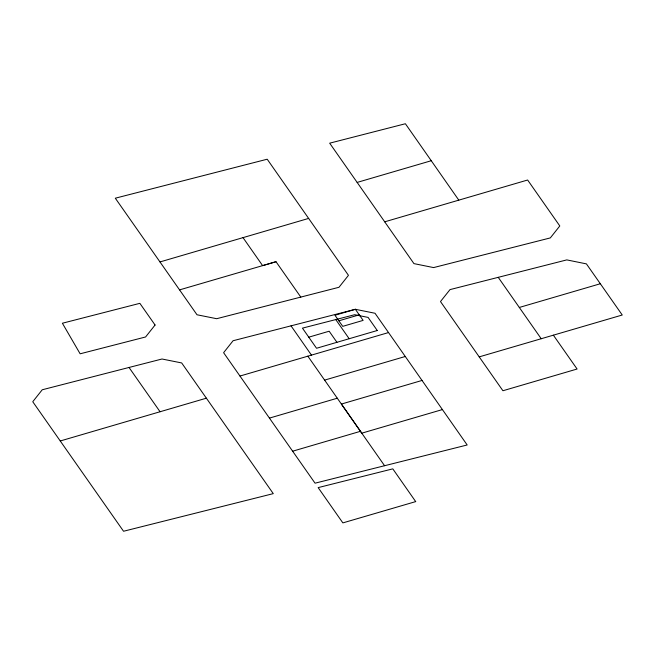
<?xml version="1.0" encoding="UTF-8"?>
<svg xmlns="http://www.w3.org/2000/svg" width="655" height="655" viewBox="0 0 655 655"><rect width="100%" height="100%" fill="white"/><g stroke="black" fill="none" stroke-linecap="round" stroke-linejoin="round"><path stroke-width="0.98" d="M431.26 160.729L405.388 123.746L329.678 143.175L357.147 182.418L431.26 160.729L458.795 200.135M159.976 261.943L196.999 314.768L216.674 318.707L338.979 287.283L348.46 275.329L267.207 159.214L115.305 198.203L159.976 261.943L308.652 218.41M384.698 221.824L527.635 180.01L559.804 225.959L550.323 237.912L433.594 267.584L413.944 263.621L357.147 182.418M300.809 297.1L276.009 261.713L262.622 265.635L243.013 237.626M338.856 320.811L359.243 314.842M308.775 337.178L329.17 331.217L336.932 342.311M239.976 376.044L388.53 332.56L467.179 444.982L315.047 483.185L223.601 352.693L233.082 340.731L355.362 309.299L375.012 313.262L388.53 332.56M60.26 440.979L206.382 398.183M519.317 307.457L600.332 283.746M324.602 380.121L405.265 356.492M269.442 418.103L337.292 398.207M479.214 356.877L622.25 315.014L586.413 263.883L566.788 259.896L450.001 289.608L440.488 301.554L502.917 390.748L577.096 369.019L553.369 335.172M422.025 380.449L341.394 404.053L361.773 433.176L442.403 409.572M292.638 451.205L360.471 431.309M179.585 289.878L276.009 261.713M129.027 367.463L42.231 389.774L32.75 401.728L123.541 531.254L273.274 493.633L181.681 362.944L162.006 359.005L129.027 367.463L160.066 411.749M498.234 277.335L541.21 338.733M335.761 319.575L349.172 338.733M307.842 356.173L384.583 465.721M291.017 325.838L311.452 355.108M155.071 325.019L145.59 336.973L80.131 353.806L62.389 323.234L139.859 303.331L155.071 325.019M355.362 309.291L334.967 315.26L342.737 326.354L363.124 320.393L355.362 309.291M377.255 330.513L316.545 348.272L302.446 328.139L354.699 314.711L368.094 317.413L377.255 330.513M415.696 501.607L342.86 522.895L318.158 487.615L392.803 468.857L415.696 501.607"/></g></svg>
